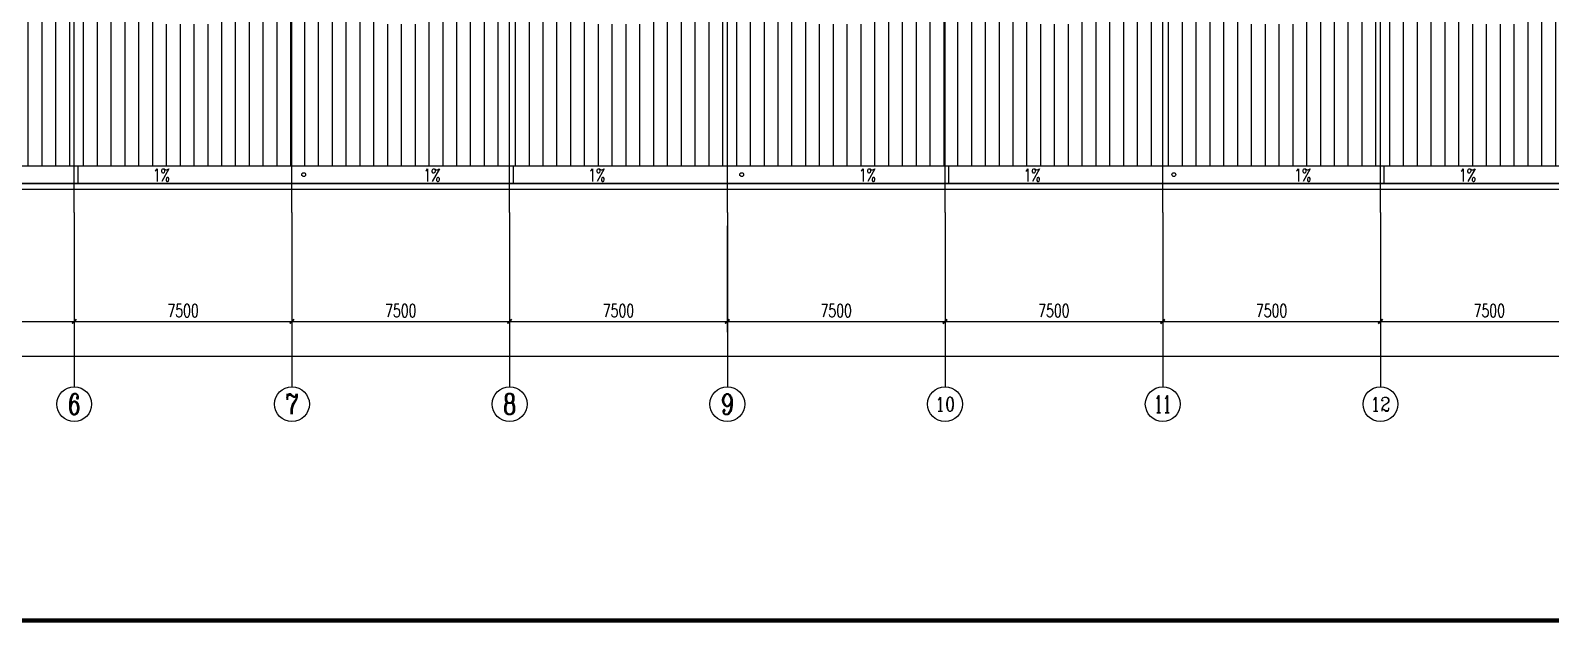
# Model space of a CAD drawing. Extents: x 962303 to 1579583, y -174742 to 224716.
# Drawn here: x 1384713 to 1437085, y 15683 to 36094 of the extents above; entities that cross this region are included whole.
import ezdxf
from ezdxf.enums import TextEntityAlignment as Align

# ---------------------------------------------------------------- set-up
doc = ezdxf.new("R2010")
doc.units = 0
doc.header["$LTSCALE"] = 1000
doc.header["$MEASUREMENT"] = 0
for name, color, linetype in [('AXIS', 3, 'Continuous'), ('AXIS_TEXT', 7, 'Continuous'), ('DIM_SYMB', 3, 'Continuous'), ('DOTE', 1, 'Continuous'), ('PUB_TEXT', 7, 'Continuous'), ('PUB_TITLE', 4, 'Continuous')]:
    doc.layers.add(name, color=color, linetype=linetype)
doc.styles.add('_TCH_AXIS', font='COMPLEX', dxfattribs={"bigfont": 'GBCBIG'})
doc.styles.add('_TCH_DIM', font='SIMPLEX', dxfattribs={"bigfont": 'GBCBIG'})
doc.styles.add('_TCH_DIM_T3', font='SIMPLEX', dxfattribs={"width": 0.705882, "bigfont": 'GBCBIG'})
doc.styles.add('COMPLEX', font='COMPLEX')
doc.dimstyles.new('_TCH_ARCH&&150', dxfattribs={"dimtxt": 446.25, "dimasz": 150, "dimexe": 375, "dimexo": 450, "dimgap": 150, "dimtad": 1, "dimdec": 0, "dimzin": 0, "dimdsep": 46, "dimtxsty": '_TCH_DIM_T3', "dimblk": 'ARCHTICK', "dimcen": 0.09, "dimclrt": 7, "dimazin": 2, "dimtfac": 1, "dimtdec": 0, "dimtix": 1, "dimtmove": 2, "dimatfit": 3, "dimfxl": 0, "dimtolj": 1, "dimtzin": 0, "dimarcsym": 0})

# ---------------------------------------------------------------- blocks, each defined once
blk = doc.blocks.new('_ArchTick')
at = {"color": 0, "linetype": 'ByBlock', "const_width": 0.4}
blk.add_lwpolyline([(-0.5, -0.5), (0.5, 0.5)], dxfattribs=at)
blk = doc.blocks.new('*D878')
at = {"layer": 'AXIS', "color": 0, "lineweight": -2}
for p, q in [((1378723, 29363), (1378723, 25688)), ((1386223, 29363), (1386223, 25688)), ((1378723, 26063), (1386223, 26063))]:
    blk.add_line(p, q, dxfattribs=at)
at = {"layer": 'Defpoints', "color": 0}
for p in [(1378723, 29813), (1386223, 29813), (1386223, 26063)]:
    blk.add_point(p, dxfattribs=at)
at = {"layer": 'AXIS', "color": 0, "lineweight": -2, "xscale": 150, "yscale": 150, "zscale": 150, "rotation": 180}
blk.add_blockref('_ArchTick', (1378723, 26063), dxfattribs=at)
at = {"layer": 'AXIS', "color": 0, "lineweight": -2, "xscale": 150, "yscale": 150, "zscale": 150}
blk.add_blockref('_ArchTick', (1386223, 26063), dxfattribs=at)
at = {"layer": 'AXIS', "color": 7, "insert": (1382473, 26436), "char_height": 446.2, "attachment_point": 5, "style": '_TCH_DIM_T3'}
blk.add_mtext('\\A1;7500', dxfattribs=at)
blk = doc.blocks.new('*D879')
at = {"layer": 'AXIS', "color": 0, "lineweight": -2}
for p, q in [((1386223, 29363), (1386223, 25688)), ((1393723, 29363), (1393723, 25688)), ((1386223, 26063), (1393723, 26063))]:
    blk.add_line(p, q, dxfattribs=at)
at = {"layer": 'Defpoints', "color": 0}
for p in [(1386223, 29813), (1393723, 29813), (1393723, 26063)]:
    blk.add_point(p, dxfattribs=at)
at = {"layer": 'AXIS', "color": 0, "lineweight": -2, "xscale": 150, "yscale": 150, "zscale": 150, "rotation": 180}
blk.add_blockref('_ArchTick', (1386223, 26063), dxfattribs=at)
at = {"layer": 'AXIS', "color": 0, "lineweight": -2, "xscale": 150, "yscale": 150, "zscale": 150}
blk.add_blockref('_ArchTick', (1393723, 26063), dxfattribs=at)
at = {"layer": 'AXIS', "color": 7, "insert": (1389973, 26436), "char_height": 446.2, "attachment_point": 5, "style": '_TCH_DIM_T3'}
blk.add_mtext('\\A1;7500', dxfattribs=at)
blk = doc.blocks.new('*D880')
at = {"layer": 'AXIS', "color": 0, "lineweight": -2}
for p, q in [((1393723, 29363), (1393723, 25688)), ((1401223, 29363), (1401223, 25688)), ((1393723, 26063), (1401223, 26063))]:
    blk.add_line(p, q, dxfattribs=at)
at = {"layer": 'Defpoints', "color": 0}
for p in [(1393723, 29813), (1401223, 29813), (1401223, 26063)]:
    blk.add_point(p, dxfattribs=at)
at = {"layer": 'AXIS', "color": 0, "lineweight": -2, "xscale": 150, "yscale": 150, "zscale": 150, "rotation": 180}
blk.add_blockref('_ArchTick', (1393723, 26063), dxfattribs=at)
at = {"layer": 'AXIS', "color": 0, "lineweight": -2, "xscale": 150, "yscale": 150, "zscale": 150}
blk.add_blockref('_ArchTick', (1401223, 26063), dxfattribs=at)
at = {"layer": 'AXIS', "color": 7, "insert": (1397473, 26436), "char_height": 446.2, "attachment_point": 5, "style": '_TCH_DIM_T3'}
blk.add_mtext('\\A1;7500', dxfattribs=at)
blk = doc.blocks.new('*D881')
at = {"layer": 'AXIS', "color": 0, "lineweight": -2}
for p, q in [((1401223, 29363), (1401223, 25688)), ((1408723, 29363), (1408723, 25688)), ((1401223, 26063), (1408723, 26063))]:
    blk.add_line(p, q, dxfattribs=at)
at = {"layer": 'Defpoints', "color": 0}
for p in [(1401223, 29813), (1408723, 29813), (1408723, 26063)]:
    blk.add_point(p, dxfattribs=at)
at = {"layer": 'AXIS', "color": 0, "lineweight": -2, "xscale": 150, "yscale": 150, "zscale": 150, "rotation": 180}
blk.add_blockref('_ArchTick', (1401223, 26063), dxfattribs=at)
at = {"layer": 'AXIS', "color": 0, "lineweight": -2, "xscale": 150, "yscale": 150, "zscale": 150}
blk.add_blockref('_ArchTick', (1408723, 26063), dxfattribs=at)
at = {"layer": 'AXIS', "color": 7, "insert": (1404973, 26436), "char_height": 446.2, "attachment_point": 5, "style": '_TCH_DIM_T3'}
blk.add_mtext('\\A1;7500', dxfattribs=at)
blk = doc.blocks.new('*D882')
at = {"layer": 'AXIS', "color": 0, "lineweight": -2}
for p, q in [((1408723, 29363), (1408723, 25688)), ((1416223, 29363), (1416223, 25688)), ((1408723, 26063), (1416223, 26063))]:
    blk.add_line(p, q, dxfattribs=at)
at = {"layer": 'Defpoints', "color": 0}
for p in [(1408723, 29813), (1416223, 29813), (1416223, 26063)]:
    blk.add_point(p, dxfattribs=at)
at = {"layer": 'AXIS', "color": 0, "lineweight": -2, "xscale": 150, "yscale": 150, "zscale": 150, "rotation": 180}
blk.add_blockref('_ArchTick', (1408723, 26063), dxfattribs=at)
at = {"layer": 'AXIS', "color": 0, "lineweight": -2, "xscale": 150, "yscale": 150, "zscale": 150}
blk.add_blockref('_ArchTick', (1416223, 26063), dxfattribs=at)
at = {"layer": 'AXIS', "color": 7, "insert": (1412473, 26436), "char_height": 446.2, "attachment_point": 5, "style": '_TCH_DIM_T3'}
blk.add_mtext('\\A1;7500', dxfattribs=at)
blk = doc.blocks.new('*D883')
at = {"layer": 'AXIS', "color": 0, "lineweight": -2}
for p, q in [((1416223, 29363), (1416223, 25688)), ((1423723, 29363), (1423723, 25688)), ((1416223, 26063), (1423723, 26063))]:
    blk.add_line(p, q, dxfattribs=at)
at = {"layer": 'Defpoints', "color": 0}
for p in [(1416223, 29813), (1423723, 29813), (1423723, 26063)]:
    blk.add_point(p, dxfattribs=at)
at = {"layer": 'AXIS', "color": 0, "lineweight": -2, "xscale": 150, "yscale": 150, "zscale": 150, "rotation": 180}
blk.add_blockref('_ArchTick', (1416223, 26063), dxfattribs=at)
at = {"layer": 'AXIS', "color": 0, "lineweight": -2, "xscale": 150, "yscale": 150, "zscale": 150}
blk.add_blockref('_ArchTick', (1423723, 26063), dxfattribs=at)
at = {"layer": 'AXIS', "color": 7, "insert": (1419973, 26436), "char_height": 446.2, "attachment_point": 5, "style": '_TCH_DIM_T3'}
blk.add_mtext('\\A1;7500', dxfattribs=at)
blk = doc.blocks.new('*D884')
at = {"layer": 'AXIS', "color": 0, "lineweight": -2}
for p, q in [((1423723, 29363), (1423723, 25688)), ((1431223, 29363), (1431223, 25688)), ((1423723, 26063), (1431223, 26063))]:
    blk.add_line(p, q, dxfattribs=at)
at = {"layer": 'Defpoints', "color": 0}
for p in [(1423723, 29813), (1431223, 29813), (1431223, 26063)]:
    blk.add_point(p, dxfattribs=at)
at = {"layer": 'AXIS', "color": 0, "lineweight": -2, "xscale": 150, "yscale": 150, "zscale": 150, "rotation": 180}
blk.add_blockref('_ArchTick', (1423723, 26063), dxfattribs=at)
at = {"layer": 'AXIS', "color": 0, "lineweight": -2, "xscale": 150, "yscale": 150, "zscale": 150}
blk.add_blockref('_ArchTick', (1431223, 26063), dxfattribs=at)
at = {"layer": 'AXIS', "color": 7, "insert": (1427473, 26436), "char_height": 446.2, "attachment_point": 5, "style": '_TCH_DIM_T3'}
blk.add_mtext('\\A1;7500', dxfattribs=at)
blk = doc.blocks.new('*D885')
at = {"layer": 'AXIS', "color": 0, "lineweight": -2}
for p, q in [((1431223, 29363), (1431223, 25688)), ((1438723, 29363), (1438723, 25688)), ((1431223, 26063), (1438723, 26063))]:
    blk.add_line(p, q, dxfattribs=at)
at = {"layer": 'Defpoints', "color": 0}
for p in [(1431223, 29813), (1438723, 29813), (1438723, 26063)]:
    blk.add_point(p, dxfattribs=at)
at = {"layer": 'AXIS', "color": 0, "lineweight": -2, "xscale": 150, "yscale": 150, "zscale": 150, "rotation": 180}
blk.add_blockref('_ArchTick', (1431223, 26063), dxfattribs=at)
at = {"layer": 'AXIS', "color": 0, "lineweight": -2, "xscale": 150, "yscale": 150, "zscale": 150}
blk.add_blockref('_ArchTick', (1438723, 26063), dxfattribs=at)
at = {"layer": 'AXIS', "color": 7, "insert": (1434973, 26436), "char_height": 446.2, "attachment_point": 5, "style": '_TCH_DIM_T3'}
blk.add_mtext('\\A1;7500', dxfattribs=at)
blk = doc.blocks.new('*D902')
at = {"layer": 'AXIS', "color": 0, "lineweight": -2}
for p, q in [((1348723, 29363), (1348723, 24488)), ((1558723, 29363), (1558723, 24488)), ((1348723, 24863), (1558723, 24863))]:
    blk.add_line(p, q, dxfattribs=at)
at = {"layer": 'Defpoints', "color": 0}
for p in [(1348723, 29813), (1558723, 29813), (1558723, 24863)]:
    blk.add_point(p, dxfattribs=at)
at = {"layer": 'AXIS', "color": 0, "lineweight": -2, "xscale": 150, "yscale": 150, "zscale": 150, "rotation": 180}
blk.add_blockref('_ArchTick', (1348723, 24863), dxfattribs=at)
at = {"layer": 'AXIS', "color": 0, "lineweight": -2, "xscale": 150, "yscale": 150, "zscale": 150}
blk.add_blockref('_ArchTick', (1558723, 24863), dxfattribs=at)
at = {"layer": 'AXIS', "color": 7, "insert": (1453723, 25236), "char_height": 446.2, "attachment_point": 5, "style": '_TCH_DIM_T3'}
blk.add_mtext('\\A1;210000', dxfattribs=at)
blk = doc.blocks.new('_AXISO')
blk.add_circle((0, 0), 0.5)
at = {"layer": 'AXIS_TEXT', "style": 'COMPLEX', "width": 1.041667}
blk.add_attdef('A', text='', height=0.56, dxfattribs=at).set_placement((-0.25, -0.28), (0.25, -0.28), align=Align.FIT)

msp = doc.modelspace()

# ---------------------------------------------------------------- hatches: boundary and pattern name
h = msp.add_hatch()
h.set_pattern_fill('LINE', color=251, scale=500, angle=90, style=0)
h.set_pattern_definition([(90, (770277.7, 33526), (-476.25, 3e-14), [])])
h.paths.add_polyline_path([(1383373.2, 60313.1), (1383373.2, 58813.1), (1386223.2, 58813.1), (1386223.2, 65213.1), (1378723.2, 65213.1), (1378723.2, 58813.1), (1381573.2, 58813.1), (1381573.2, 60313.1)])
h.paths.add_polyline_path([(1390873.2, 60313.1), (1390873.2, 58813.1), (1393723.2, 58813.1), (1393723.2, 65213.1), (1386223.2, 65213.1), (1386223.2, 58813.1), (1389073.2, 58813.1), (1389073.2, 60313.1)])
h.paths.add_polyline_path([(1396573.2, 60313.1), (1398373.2, 60313.1), (1398373.2, 58813.1), (1401223.2, 58813.1), (1401223.2, 65213.1), (1393723.2, 65213.1), (1393723.2, 58813.1), (1396573.2, 58813.1)])
h.paths.add_polyline_path([(1398373.2, 51813.1), (1401223.2, 51813.1), (1401223.2, 58813.1), (1398373.2, 58813.1)])
h.paths.add_polyline_path([(1396573.2, 58813.1), (1393723.2, 58813.1), (1393723.2, 51813.1), (1396573.2, 51813.1)])
h.paths.add_polyline_path([(1393723.2, 58813.1), (1390873.2, 58813.1), (1390873.2, 51813.1), (1393723.2, 51813.1)])
h.paths.add_polyline_path([(1389073.2, 58813.1), (1386223.2, 58813.1), (1386223.2, 51813.1), (1389073.2, 51813.1)])
h.paths.add_polyline_path([(1386223.2, 58813.1), (1383373.2, 58813.1), (1383373.2, 51813.1), (1386223.2, 51813.1)])
h.paths.add_polyline_path([(1378723.2, 51813.1), (1381573.2, 51813.1), (1381573.2, 58813.1), (1378723.2, 58813.1)])
h.paths.add_polyline_path([(1381573.2, 51813.1), (1378723.2, 51813.1), (1378723.2, 44813.1), (1381573.2, 44813.1)])
h.paths.add_polyline_path([(1383373.2, 44813.1), (1386223.2, 44813.1), (1386223.2, 51813.1), (1383373.2, 51813.1)])
h.paths.add_polyline_path([(1389073.2, 51813.1), (1386223.2, 51813.1), (1386223.2, 44813.1), (1389073.2, 44813.1)])
h.paths.add_polyline_path([(1390873.2, 44813.1), (1393723.2, 44813.1), (1393723.2, 51813.1), (1390873.2, 51813.1)])
h.paths.add_polyline_path([(1393723.2, 44813.1), (1396573.2, 44813.1), (1396573.2, 51813.1), (1393723.2, 51813.1)])
h.paths.add_polyline_path([(1401223.2, 51813.1), (1398373.2, 51813.1), (1398373.2, 44813.1), (1401223.2, 44813.1)])
h.paths.add_polyline_path([(1401223.2, 44813.1), (1398373.2, 44813.1), (1398373.2, 37813.1), (1401223.2, 37813.1)])
h.paths.add_polyline_path([(1396573.2, 44813.1), (1393723.2, 44813.1), (1393723.2, 37813.1), (1396573.2, 37813.1)])
h.paths.add_polyline_path([(1393723.2, 44813.1), (1390873.2, 44813.1), (1390873.2, 37813.1), (1393723.2, 37813.1)])
h.paths.add_polyline_path([(1386223.2, 37813.1), (1389073.2, 37813.1), (1389073.2, 44813.1), (1386223.2, 44813.1)])
h.paths.add_polyline_path([(1383373.2, 37813.1), (1386223.2, 37813.1), (1386223.2, 44813.1), (1383373.2, 44813.1)])
h.paths.add_polyline_path([(1378723.2, 37813.1), (1381573.2, 37813.1), (1381573.2, 44813.1), (1378723.2, 44813.1)])
h.paths.add_polyline_path([(1386223.2, 31413.1), (1386223.2, 37813.1), (1383373.2, 37813.1), (1383373.2, 36313.1), (1381573.2, 36313.1), (1381573.2, 37813.1), (1378723.2, 37813.1), (1378723.2, 31413.1)])
h.paths.add_polyline_path([(1393723.2, 31413.1), (1393723.2, 37813.1), (1390873.2, 37813.1), (1390873.2, 36313.1), (1389073.2, 36313.1), (1389073.2, 37813.1), (1386223.2, 37813.1), (1386223.2, 31413.1)])
h.paths.add_polyline_path([(1401223.2, 31413.1), (1401223.2, 37813.1), (1398373.2, 37813.1), (1398373.2, 36313.1), (1396573.2, 36313.1), (1396573.2, 37813.1), (1393723.2, 37813.1), (1393723.2, 31413.1)])
h = msp.add_hatch()
h.set_pattern_fill('LINE', color=251, scale=500, angle=90, style=0)
h.set_pattern_definition([(90, (792777.7, 33526), (-476.25, 3e-14), [])])
h.paths.add_polyline_path([(1405873.2, 60313.1), (1405873.2, 58813.1), (1408723.2, 58813.1), (1408723.2, 65213.1), (1401223.2, 65213.1), (1401223.2, 58813.1), (1404073.2, 58813.1), (1404073.2, 60313.1)])
h.paths.add_polyline_path([(1413373.2, 60313.1), (1413373.2, 58813.1), (1416223.2, 58813.1), (1416223.2, 65213.1), (1408723.2, 65213.1), (1408723.2, 58813.1), (1411573.2, 58813.1), (1411573.2, 60313.1)])
h.paths.add_polyline_path([(1419073.2, 60313.1), (1420873.2, 60313.1), (1420873.2, 58813.1), (1423723.2, 58813.1), (1423723.2, 65213.1), (1416223.2, 65213.1), (1416223.2, 58813.1), (1419073.2, 58813.1)])
h.paths.add_polyline_path([(1420873.2, 51813.1), (1423723.2, 51813.1), (1423723.2, 58813.1), (1420873.2, 58813.1)])
h.paths.add_polyline_path([(1419073.2, 58813.1), (1416223.2, 58813.1), (1416223.2, 51813.1), (1419073.2, 51813.1)])
h.paths.add_polyline_path([(1416223.2, 58813.1), (1413373.2, 58813.1), (1413373.2, 51813.1), (1416223.2, 51813.1)])
h.paths.add_polyline_path([(1411573.2, 58813.1), (1408723.2, 58813.1), (1408723.2, 51813.1), (1411573.2, 51813.1)])
h.paths.add_polyline_path([(1408723.2, 58813.1), (1405873.2, 58813.1), (1405873.2, 51813.1), (1408723.2, 51813.1)])
h.paths.add_polyline_path([(1401223.2, 51813.1), (1404073.2, 51813.1), (1404073.2, 58813.1), (1401223.2, 58813.1)])
h.paths.add_polyline_path([(1404073.2, 51813.1), (1401223.2, 51813.1), (1401223.2, 44813.1), (1404073.2, 44813.1)])
h.paths.add_polyline_path([(1405873.2, 44813.1), (1408723.2, 44813.1), (1408723.2, 51813.1), (1405873.2, 51813.1)])
h.paths.add_polyline_path([(1411573.2, 51813.1), (1408723.2, 51813.1), (1408723.2, 44813.1), (1411573.2, 44813.1)])
h.paths.add_polyline_path([(1413373.2, 44813.1), (1416223.2, 44813.1), (1416223.2, 51813.1), (1413373.2, 51813.1)])
h.paths.add_polyline_path([(1416223.2, 44813.1), (1419073.2, 44813.1), (1419073.2, 51813.1), (1416223.2, 51813.1)])
h.paths.add_polyline_path([(1423723.2, 51813.1), (1420873.2, 51813.1), (1420873.2, 44813.1), (1423723.2, 44813.1)])
h.paths.add_polyline_path([(1423723.2, 44813.1), (1420873.2, 44813.1), (1420873.2, 37813.1), (1423723.2, 37813.1)])
h.paths.add_polyline_path([(1419073.2, 44813.1), (1416223.2, 44813.1), (1416223.2, 37813.1), (1419073.2, 37813.1)])
h.paths.add_polyline_path([(1416223.2, 44813.1), (1413373.2, 44813.1), (1413373.2, 37813.1), (1416223.2, 37813.1)])
h.paths.add_polyline_path([(1408723.2, 37813.1), (1411573.2, 37813.1), (1411573.2, 44813.1), (1408723.2, 44813.1)])
h.paths.add_polyline_path([(1405873.2, 37813.1), (1408723.2, 37813.1), (1408723.2, 44813.1), (1405873.2, 44813.1)])
h.paths.add_polyline_path([(1401223.2, 37813.1), (1404073.2, 37813.1), (1404073.2, 44813.1), (1401223.2, 44813.1)])
h.paths.add_polyline_path([(1408723.2, 31413.1), (1408723.2, 37813.1), (1405873.2, 37813.1), (1405873.2, 36313.1), (1404073.2, 36313.1), (1404073.2, 37813.1), (1401223.2, 37813.1), (1401223.2, 31413.1)])
h.paths.add_polyline_path([(1416223.2, 31413.1), (1416223.2, 37813.1), (1413373.2, 37813.1), (1413373.2, 36313.1), (1411573.2, 36313.1), (1411573.2, 37813.1), (1408723.2, 37813.1), (1408723.2, 31413.1)])
h.paths.add_polyline_path([(1423723.2, 31413.1), (1423723.2, 37813.1), (1420873.2, 37813.1), (1420873.2, 36313.1), (1419073.2, 36313.1), (1419073.2, 37813.1), (1416223.2, 37813.1), (1416223.2, 31413.1)])
h = msp.add_hatch()
h.set_pattern_fill('LINE', color=251, scale=500, angle=90, style=0)
h.set_pattern_definition([(90, (815277.7, 33526), (-476.25, 3e-14), [])])
h.paths.add_polyline_path([(1428373.2, 60313.1), (1428373.2, 58813.1), (1431223.2, 58813.1), (1431223.2, 65213.1), (1423723.2, 65213.1), (1423723.2, 58813.1), (1426573.2, 58813.1), (1426573.2, 60313.1)])
h.paths.add_polyline_path([(1435873.2, 60313.1), (1435873.2, 58813.1), (1438723.2, 58813.1), (1438723.2, 65213.1), (1431223.2, 65213.1), (1431223.2, 58813.1), (1434073.2, 58813.1), (1434073.2, 60313.1)])
h.paths.add_polyline_path([(1441573.2, 60313.1), (1443373.2, 60313.1), (1443373.2, 58813.1), (1446223.2, 58813.1), (1446223.2, 65213.1), (1438723.2, 65213.1), (1438723.2, 58813.1), (1441573.2, 58813.1)])
h.paths.add_polyline_path([(1443373.2, 51813.1), (1446223.2, 51813.1), (1446223.2, 58813.1), (1443373.2, 58813.1)])
h.paths.add_polyline_path([(1441573.2, 58813.1), (1438723.2, 58813.1), (1438723.2, 51813.1), (1441573.2, 51813.1)])
h.paths.add_polyline_path([(1438723.2, 58813.1), (1435873.2, 58813.1), (1435873.2, 51813.1), (1438723.2, 51813.1)])
h.paths.add_polyline_path([(1434073.2, 58813.1), (1431223.2, 58813.1), (1431223.2, 51813.1), (1434073.2, 51813.1)])
h.paths.add_polyline_path([(1431223.2, 58813.1), (1428373.2, 58813.1), (1428373.2, 51813.1), (1431223.2, 51813.1)])
h.paths.add_polyline_path([(1423723.2, 51813.1), (1426573.2, 51813.1), (1426573.2, 58813.1), (1423723.2, 58813.1)])
h.paths.add_polyline_path([(1426573.2, 51813.1), (1423723.2, 51813.1), (1423723.2, 44813.1), (1426573.2, 44813.1)])
h.paths.add_polyline_path([(1428373.2, 44813.1), (1431223.2, 44813.1), (1431223.2, 51813.1), (1428373.2, 51813.1)])
h.paths.add_polyline_path([(1434073.2, 51813.1), (1431223.2, 51813.1), (1431223.2, 44813.1), (1434073.2, 44813.1)])
h.paths.add_polyline_path([(1435873.2, 44813.1), (1438723.2, 44813.1), (1438723.2, 51813.1), (1435873.2, 51813.1)])
h.paths.add_polyline_path([(1438723.2, 44813.1), (1441573.2, 44813.1), (1441573.2, 51813.1), (1438723.2, 51813.1)])
h.paths.add_polyline_path([(1446223.2, 51813.1), (1443373.2, 51813.1), (1443373.2, 44813.1), (1446223.2, 44813.1)])
h.paths.add_polyline_path([(1446223.2, 44813.1), (1443373.2, 44813.1), (1443373.2, 37813.1), (1446223.2, 37813.1)])
h.paths.add_polyline_path([(1441573.2, 44813.1), (1438723.2, 44813.1), (1438723.2, 37813.1), (1441573.2, 37813.1)])
h.paths.add_polyline_path([(1438723.2, 44813.1), (1435873.2, 44813.1), (1435873.2, 37813.1), (1438723.2, 37813.1)])
h.paths.add_polyline_path([(1431223.2, 37813.1), (1434073.2, 37813.1), (1434073.2, 44813.1), (1431223.2, 44813.1)])
h.paths.add_polyline_path([(1428373.2, 37813.1), (1431223.2, 37813.1), (1431223.2, 44813.1), (1428373.2, 44813.1)])
h.paths.add_polyline_path([(1423723.2, 37813.1), (1426573.2, 37813.1), (1426573.2, 44813.1), (1423723.2, 44813.1)])
h.paths.add_polyline_path([(1431223.2, 31413.1), (1431223.2, 37813.1), (1428373.2, 37813.1), (1428373.2, 36313.1), (1426573.2, 36313.1), (1426573.2, 37813.1), (1423723.2, 37813.1), (1423723.2, 31413.1)])
h.paths.add_polyline_path([(1438723.2, 31413.1), (1438723.2, 37813.1), (1435873.2, 37813.1), (1435873.2, 36313.1), (1434073.2, 36313.1), (1434073.2, 37813.1), (1431223.2, 37813.1), (1431223.2, 31413.1)])
h.paths.add_polyline_path([(1446223.2, 31413.1), (1446223.2, 37813.1), (1443373.2, 37813.1), (1443373.2, 36313.1), (1441573.2, 36313.1), (1441573.2, 37813.1), (1438723.2, 37813.1), (1438723.2, 31413.1)])

# ---------------------------------------------------------------- linework, layer by layer
for p, q in [((1558723.2, 31413.1), (1348723.2, 31413.1)), ((1386343.8, 31413.1), (1386343.8, 30813.1)), ((1401343.8, 31413.1), (1401343.8, 30813.1)), ((1416343.8, 31413.1), (1416343.8, 30813.1)), ((1431343.8, 31413.1), (1431343.8, 30813.1)), ((1558923.2, 30613.1), (1348523.2, 30613.1)), ((1558923.2, 30813.1), (1348723.2, 30813.1))]:
    msp.add_line(p, q)
for centre in [(1394129.4, 31122.7), (1409218.4, 31122.7), (1424107.2, 31122.7)]:
    msp.add_circle(centre, 65.2)
at = {"layer": 'AXIS'}
for p, q in [((1386223.2, 29813.1), (1386223.2, 23813.1)), ((1393723.2, 29813.1), (1393723.2, 23813.1)), ((1401223.2, 29813.1), (1401223.2, 23813.1)), ((1408723.2, 29813.1), (1408723.2, 23813.1)), ((1416223.2, 29813.1), (1416223.2, 23813.1)), ((1423723.2, 29813.1), (1423723.2, 23813.1)), ((1431223.2, 29813.1), (1431223.2, 23813.1))]:
    msp.add_line(p, q, dxfattribs=at)
at = {"layer": 'DIM_SYMB'}
for points in [[(1389595.8, 31103.7, 0, 0, 0), (1390805.5, 31103.7, 120, 0, 0), (1391255.5, 31103.7, 0, 0, 0)], [(1398091.9, 31103.7, 0, 0, 0), (1396882.2, 31103.7, 120, 0, 0), (1396432.2, 31103.7, 0, 0, 0)], [(1404595.8, 31103.7, 0, 0, 0), (1405805.5, 31103.7, 120, 0, 0), (1406255.5, 31103.7, 0, 0, 0)], [(1413091.9, 31103.7, 0, 0, 0), (1411882.2, 31103.7, 120, 0, 0), (1411432.2, 31103.7, 0, 0, 0)], [(1419595.8, 31103.7, 0, 0, 0), (1420805.5, 31103.7, 120, 0, 0), (1421255.5, 31103.7, 0, 0, 0)], [(1428091.9, 31103.7, 0, 0, 0), (1426882.2, 31103.7, 120, 0, 0), (1426432.2, 31103.7, 0, 0, 0)], [(1434595.8, 31103.7, 0, 0, 0), (1435805.5, 31103.7, 120, 0, 0), (1436255.5, 31103.7, 0, 0, 0)]]:
    msp.add_lwpolyline(points, format="xyseb", dxfattribs=at)
at = {"layer": 'DOTE'}
for p, q in [((1386223.2, 29813.1), (1386223.2, 66813.1)), ((1393723.2, 29813.1), (1393723.2, 66813.1)), ((1401223.2, 29813.1), (1401223.2, 66813.1)), ((1408723.2, 29813.1), (1408723.2, 66813.1)), ((1416223.2, 29813.1), (1416223.2, 66813.1)), ((1423723.2, 29813.1), (1423723.2, 66813.1)), ((1431223.2, 29813.1), (1431223.2, 66813.1)), ((1347723.2, 30813.1), (1559723.2, 30813.1))]:
    msp.add_line(p, q, dxfattribs=at)
at = {"layer": 'PUB_TITLE', "const_width": 150}
msp.add_lwpolyline([(1338083.3, 15758.1), (1578083.3, 15758.1), (1578083.3, 75758.1), (1338083.3, 75758.1)], close=True, dxfattribs=at)

# ---------------------------------------------------------------- block references
at = {"layer": 'AXIS'}
ref = msp.add_blockref('_AXISO', (1386223.2, 23213.1), dxfattribs=dict(at, xscale=1200, yscale=1200, zscale=1200))
ref.add_attrib('A', '6', dxfattribs={"layer": 'AXIS_TEXT', "height": 714.2, "style": '_TCH_AXIS', "width": 0.928571}).set_placement((1386002.1, 22856), (1386444.3, 22856), align=Align.FIT)
ref = msp.add_blockref('_AXISO', (1393723.2, 23213.1), dxfattribs=dict(at, xscale=1200, yscale=1200, zscale=1200))
ref.add_attrib('A', '7', dxfattribs={"layer": 'AXIS_TEXT', "height": 698.9, "style": '_TCH_AXIS'}).set_placement((1393490.2, 22863.6), (1393956.2, 22863.6), align=Align.FIT)
ref = msp.add_blockref('_AXISO', (1401223.2, 23213.1), dxfattribs=dict(at, xscale=1200, yscale=1200, zscale=1200))
ref.add_attrib('A', '8', dxfattribs={"layer": 'AXIS_TEXT', "height": 698.9, "style": '_TCH_AXIS'}).set_placement((1400990.2, 22863.6), (1401456.2, 22863.6), align=Align.FIT)
ref = msp.add_blockref('_AXISO', (1408723.2, 23213.1), dxfattribs=dict(at, xscale=1200, yscale=1200, zscale=1200))
ref.add_attrib('A', '9', dxfattribs={"layer": 'AXIS_TEXT', "height": 714.2, "style": '_TCH_AXIS', "width": 0.928571}).set_placement((1408502.1, 22856), (1408944.3, 22856), align=Align.FIT)
ref = msp.add_blockref('_AXISO', (1416223.2, 23213.1), dxfattribs=dict(at, xscale=1200, yscale=1200, zscale=1200))
ref.add_attrib('A', '10', dxfattribs={"layer": 'AXIS_TEXT', "height": 481.71, "style": '_TCH_AXIS', "width": 1.034483}).set_placement((1415879.1, 22972.2), (1416567.3, 22972.2), align=Align.FIT)
ref = msp.add_blockref('_AXISO', (1423723.2, 23213.1), dxfattribs=dict(at, xscale=1200, yscale=1200, zscale=1200))
ref.add_attrib('A', '11', dxfattribs={"layer": 'AXIS_TEXT', "height": 593.97, "style": '_TCH_AXIS', "width": 0.875}).set_placement((1423426.2, 22916.1), (1424020.2, 22916.1), align=Align.FIT)
ref = msp.add_blockref('_AXISO', (1431223.2, 23213.1), dxfattribs=dict(at, xscale=1200, yscale=1200, zscale=1200))
ref.add_attrib('A', '12', dxfattribs={"layer": 'AXIS_TEXT', "height": 481.71, "style": '_TCH_AXIS', "width": 1.034483}).set_placement((1430879.1, 22972.2), (1431567.3, 22972.2), align=Align.FIT)

# ---------------------------------------------------------------- texts
at = {"layer": 'PUB_TEXT', "style": '_TCH_DIM', "width": 0.705882}
for p in [(1388928.3, 30880.6), (1398249.4, 30880.6), (1403928.3, 30880.6), (1413249.4, 30880.6), (1418928.3, 30880.6), (1428249.4, 30880.6), (1433928.3, 30880.6)]:
    msp.add_text('1%%%', height=446.25, dxfattribs=at).set_placement(p)

# ---------------------------------------------------------------- dimensions: what is measured, and where the dimension line sits
at = {"layer": 'AXIS'}
for p1, p2, distance, picture, middle in [((1348723.2, 29813.1), (1558723.2, 29813.1), -4950, '*D902', (1453723.2, 25236.2)), ((1378723.2, 29813.1), (1386223.2, 29813.1), -3750, '*D878', (1382473.2, 26436.2)), ((1386223.2, 29813.1), (1393723.2, 29813.1), -3750, '*D879', (1389973.2, 26436.2)), ((1393723.2, 29813.1), (1401223.2, 29813.1), -3750, '*D880', (1397473.2, 26436.2)), ((1401223.2, 29813.1), (1408723.2, 29813.1), -3750, '*D881', (1404973.2, 26436.2)), ((1408723.2, 29813.1), (1416223.2, 29813.1), -3750, '*D882', (1412473.2, 26436.2)), ((1416223.2, 29813.1), (1423723.2, 29813.1), -3750, '*D883', (1419973.2, 26436.2)), ((1423723.2, 29813.1), (1431223.2, 29813.1), -3750, '*D884', (1427473.2, 26436.2)), ((1431223.2, 29813.1), (1438723.2, 29813.1), -3750, '*D885', (1434973.2, 26436.2))]:
    dim = msp.add_aligned_dim(p1=p1, p2=p2, distance=distance, dimstyle='_TCH_ARCH&&150', dxfattribs=at)
    dim.commit()
    dim.dimension.update_dxf_attribs({"geometry": picture, "text_midpoint": middle})

doc.saveas('drawing.dxf')
